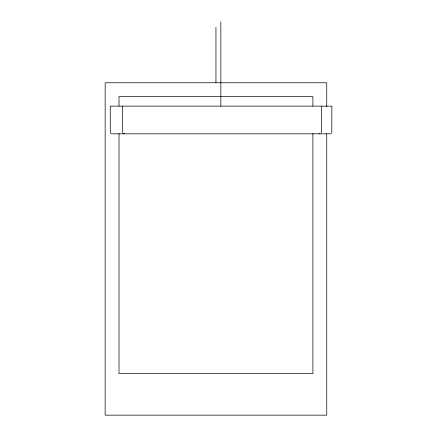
<?xml version="1.0" encoding="UTF-8"?>
<svg xmlns="http://www.w3.org/2000/svg" width="437" height="437" viewBox="0 0 437 437"><rect width="100%" height="100%" fill="white"/><g stroke="black" fill="none" stroke-linecap="round" stroke-linejoin="round"><path stroke-width="0.66" d="M321.594 132.799L321.594 106.131M331.798 132.799L331.847 106.131L110.255 106.131L110.304 132.799M124.441 133.422L123.463 133.826M331.443 133.422L330.459 133.826L327.488 133.826M326.494 133.826L111.643 133.826L110.659 133.422M320.124 133.826L319.141 133.422M122.677 132.799L122.677 106.131M326.745 106.655L326.745 82.762L105.153 82.762L105.153 415.15L326.745 415.15L326.745 133.269M312.897 106.164L312.897 96.615L119.006 96.615L119.006 106.164M312.897 133.454L312.897 373.602L119.006 373.602L119.006 133.454M220.849 21.85L220.849 106.131M215.949 27.367L215.949 82.762"/></g></svg>
